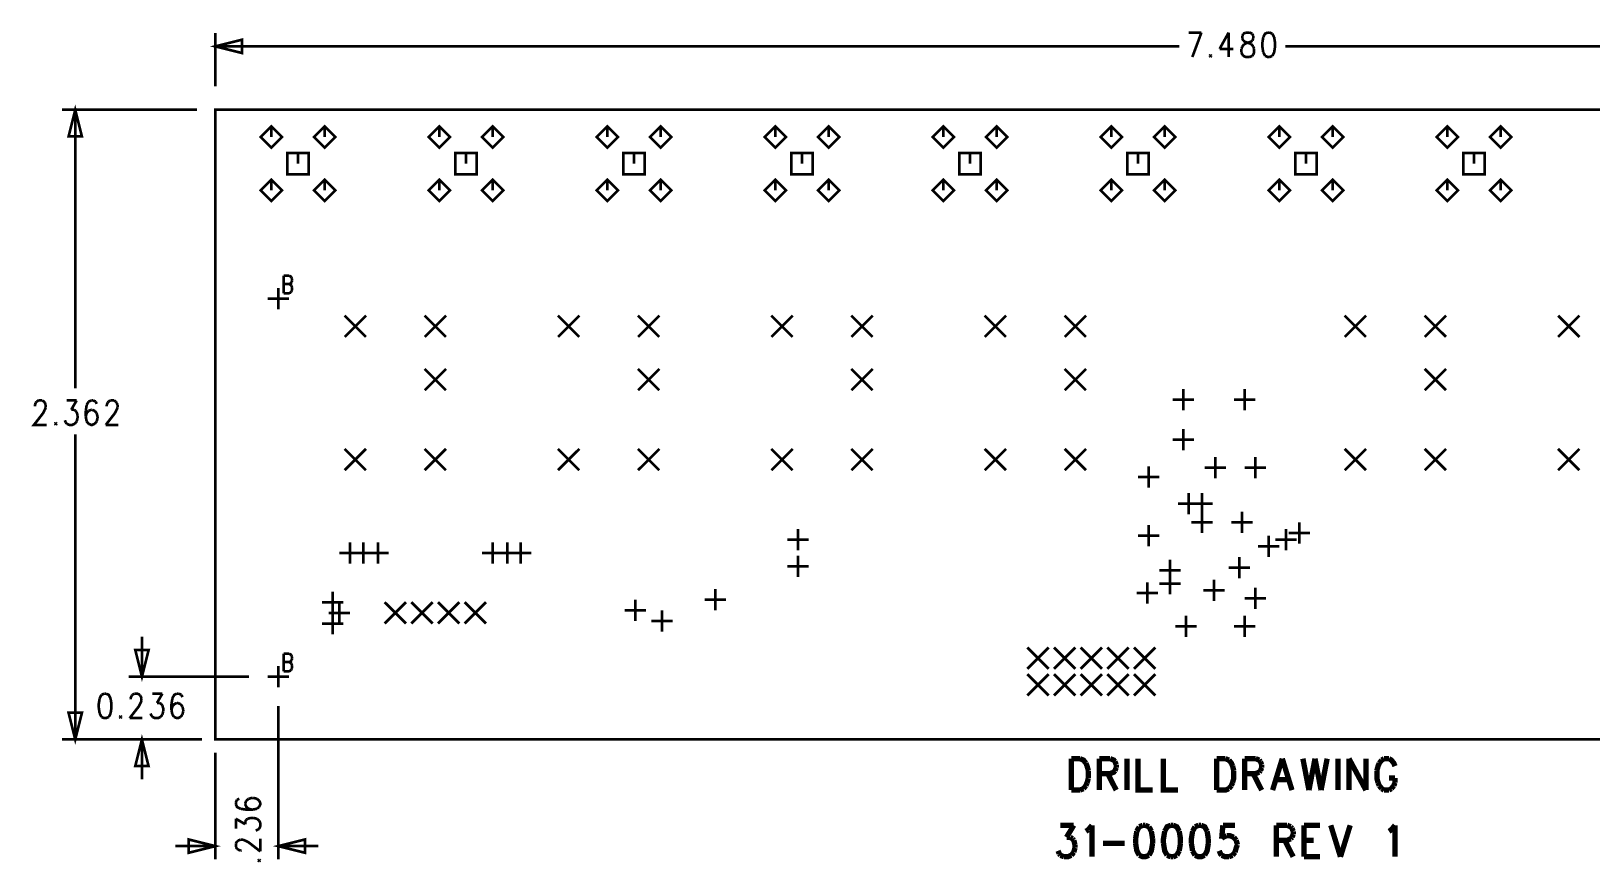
# Model space of a CAD drawing. Extents: x 7.3 to 19, y 4.7 to 10.7.
# Drawn here: x 7.31 to 13.16, y 7.54 to 10.66 of the extents above; entities that cross this region are included whole.
import ezdxf

# ---------------------------------------------------------------- set-up
doc = ezdxf.new("R2010")
doc.units = 0
doc.layers.add('DD_PHO', color=6, linetype='CONTINUOUS')

msp = doc.modelspace()

# ---------------------------------------------------------------- linework, layer by layer
at = {"layer": 'DD_PHO'}
for points, const_width in [([(8, 10.45), (8, 10.65)], 0.01), ([(11.65, 10.65187), (11.69772, 10.65187)], 0.01), ([(11.69772, 10.65187), (11.66363, 10.56)], 0.01), ([(11.8, 10.65187), (11.7659, 10.59062)], 0.01), ([(11.8, 10.65187), (11.8, 10.56)], 0.01), ([(11.85454, 10.6475), (11.85113, 10.63875)], 0.01), ([(11.86477, 10.65187), (11.85454, 10.6475)], 0.01), ([(11.8784, 10.65187), (11.86477, 10.65187)], 0.01), ([(11.88863, 10.6475), (11.8784, 10.65187)], 0.01), ([(11.89204, 10.63875), (11.88863, 10.6475)], 0.01), ([(11.94659, 10.65187), (11.93636, 10.6475), (11.92954, 10.63437)], 0.01), ([(11.9534, 10.65187), (11.94659, 10.65187)], 0.01), ([(11.96363, 10.6475), (11.9534, 10.65187)], 0.01), ([(11.97045, 10.63437), (11.96363, 10.6475)], 0.01), ([(8, 10.6), (8.1, 10.625), (8.1, 10.575), (8, 10.6)], 0.01), ([(8, 10.6), (11.615, 10.6)], 0.01), ([(11.7659, 10.59062), (11.81704, 10.59062)], 0.01), ([(11.84772, 10.59062), (11.85113, 10.59937)], 0.01), ([(11.84772, 10.5775), (11.84772, 10.59062)], 0.01), ([(11.85113, 10.63875), (11.85113, 10.63)], 0.01), ([(11.85113, 10.63), (11.85454, 10.62125)], 0.01), ([(11.85113, 10.59937), (11.85795, 10.60812)], 0.01), ([(11.85454, 10.62125), (11.86136, 10.61687)], 0.01), ([(11.85795, 10.60812), (11.86818, 10.6125), (11.88181, 10.61687)], 0.01), ([(11.86136, 10.61687), (11.875, 10.6125), (11.88522, 10.60812)], 0.01), ([(11.88181, 10.61687), (11.88863, 10.62125)], 0.01), ([(11.88522, 10.60812), (11.89204, 10.59937)], 0.01), ([(11.88863, 10.62125), (11.89204, 10.63)], 0.01), ([(11.89204, 10.63), (11.89204, 10.63875)], 0.01), ([(11.89204, 10.59937), (11.89545, 10.59062)], 0.01), ([(11.89545, 10.59062), (11.89545, 10.5775), (11.89204, 10.56875)], 0.01), ([(11.92954, 10.63437), (11.92613, 10.6125)], 0.01), ([(11.92613, 10.6125), (11.92613, 10.59937)], 0.01), ([(11.92613, 10.59937), (11.92954, 10.5775)], 0.01), ([(11.96363, 10.56437), (11.97045, 10.5775), (11.97386, 10.59937)], 0.01), ([(11.97386, 10.59937), (11.97386, 10.6125), (11.97045, 10.63437)], 0.01), ([(15.48, 10.6), (12.0125, 10.6)], 0.01), ([(11.73181, 10.56875), (11.7284, 10.56437)], 0.01), ([(11.7284, 10.56437), (11.73181, 10.56)], 0.01), ([(11.73522, 10.56437), (11.73181, 10.56875)], 0.01), ([(11.73181, 10.56), (11.73522, 10.56437)], 0.01), ([(11.85113, 10.56875), (11.84772, 10.5775)], 0.01), ([(11.85454, 10.56437), (11.85113, 10.56875)], 0.01), ([(11.8784, 10.56), (11.86477, 10.56), (11.85454, 10.56437)], 0.01), ([(11.88863, 10.56437), (11.8784, 10.56)], 0.01), ([(11.89204, 10.56875), (11.88863, 10.56437)], 0.01), ([(11.92954, 10.5775), (11.93636, 10.56437)], 0.01), ([(11.93636, 10.56437), (11.94659, 10.56), (11.9534, 10.56)], 0.01), ([(11.9534, 10.56), (11.96363, 10.56437)], 0.01), ([(7.932, 10.362), (7.425, 10.362)], 0.01), ([(7.475, 10.362), (7.5, 10.262), (7.45, 10.262), (7.475, 10.362)], 0.01), ([(7.475, 10.362), (7.475, 9.3175)], 0.01), ([(7.982, 10.362), (7.98202, 10.362)], 0.001), ([(8, 8), (15.48, 8), (15.48, 10.362), (8, 10.362), (8, 8)], 0.01), ([(8, 10.4), (8.00002, 10.4)], 0.001), ([(8.21, 10.22), (8.25, 10.26), (8.21, 10.3), (8.17, 10.26), (8.21, 10.22)], 0.01), ([(8.21, 10.26), (8.21, 10.3)], 0.01), ([(8.41, 10.22), (8.45, 10.26), (8.41, 10.3), (8.37, 10.26), (8.41, 10.22)], 0.01), ([(8.41, 10.26), (8.41, 10.3)], 0.01), ([(8.84, 10.22), (8.88, 10.26), (8.84, 10.3), (8.8, 10.26), (8.84, 10.22)], 0.01), ([(8.84, 10.26), (8.84, 10.3)], 0.01), ([(9.04, 10.22), (9.08, 10.26), (9.04, 10.3), (9, 10.26), (9.04, 10.22)], 0.01), ([(9.04, 10.26), (9.04, 10.3)], 0.01), ([(9.47, 10.22), (9.51, 10.26), (9.47, 10.3), (9.43, 10.26), (9.47, 10.22)], 0.01), ([(9.47, 10.26), (9.47, 10.3)], 0.01), ([(9.67, 10.22), (9.71, 10.26), (9.67, 10.3), (9.63, 10.26), (9.67, 10.22)], 0.01), ([(9.67, 10.26), (9.67, 10.3)], 0.01), ([(10.1, 10.22), (10.14, 10.26), (10.1, 10.3), (10.06, 10.26), (10.1, 10.22)], 0.01), ([(10.1, 10.26), (10.1, 10.3)], 0.01), ([(10.3, 10.22), (10.34, 10.26), (10.3, 10.3), (10.26, 10.26), (10.3, 10.22)], 0.01), ([(10.3, 10.26), (10.3, 10.3)], 0.01), ([(10.73, 10.22), (10.77, 10.26), (10.73, 10.3), (10.69, 10.26), (10.73, 10.22)], 0.01), ([(10.73, 10.26), (10.73, 10.3)], 0.01), ([(10.93, 10.22), (10.97, 10.26), (10.93, 10.3), (10.89, 10.26), (10.93, 10.22)], 0.01), ([(10.93, 10.26), (10.93, 10.3)], 0.01), ([(11.36, 10.22), (11.4, 10.26), (11.36, 10.3), (11.32, 10.26), (11.36, 10.22)], 0.01), ([(11.36, 10.26), (11.36, 10.3)], 0.01), ([(11.56, 10.22), (11.6, 10.26), (11.56, 10.3), (11.52, 10.26), (11.56, 10.22)], 0.01), ([(11.56, 10.26), (11.56, 10.3)], 0.01), ([(11.99, 10.22), (12.03, 10.26), (11.99, 10.3), (11.95, 10.26), (11.99, 10.22)], 0.01), ([(11.99, 10.26), (11.99, 10.3)], 0.01), ([(12.19, 10.22), (12.23, 10.26), (12.19, 10.3), (12.15, 10.26), (12.19, 10.22)], 0.01), ([(12.19, 10.26), (12.19, 10.3)], 0.01), ([(12.62, 10.22), (12.66, 10.26), (12.62, 10.3), (12.58, 10.26), (12.62, 10.22)], 0.01), ([(12.62, 10.26), (12.62, 10.3)], 0.01), ([(12.82, 10.22), (12.86, 10.26), (12.82, 10.3), (12.78, 10.26), (12.82, 10.22)], 0.01), ([(12.82, 10.26), (12.82, 10.3)], 0.01), ([(8.27, 10.12), (8.35, 10.12), (8.35, 10.2), (8.27, 10.2), (8.27, 10.12)], 0.01), ([(8.31, 10.16), (8.31, 10.2)], 0.01), ([(8.9, 10.12), (8.98, 10.12), (8.98, 10.2), (8.9, 10.2), (8.9, 10.12)], 0.01), ([(8.94, 10.16), (8.94, 10.2)], 0.01), ([(9.53, 10.12), (9.61, 10.12), (9.61, 10.2), (9.53, 10.2), (9.53, 10.12)], 0.01), ([(9.57, 10.16), (9.57, 10.2)], 0.01), ([(10.16, 10.12), (10.24, 10.12), (10.24, 10.2), (10.16, 10.2), (10.16, 10.12)], 0.01), ([(10.2, 10.16), (10.2, 10.2)], 0.01), ([(10.79, 10.12), (10.87, 10.12), (10.87, 10.2), (10.79, 10.2), (10.79, 10.12)], 0.01), ([(10.83, 10.16), (10.83, 10.2)], 0.01), ([(11.42, 10.12), (11.5, 10.12), (11.5, 10.2), (11.42, 10.2), (11.42, 10.12)], 0.01), ([(11.46, 10.16), (11.46, 10.2)], 0.01), ([(12.05, 10.12), (12.13, 10.12), (12.13, 10.2), (12.05, 10.2), (12.05, 10.12)], 0.01), ([(12.09, 10.16), (12.09, 10.2)], 0.01), ([(12.68, 10.12), (12.76, 10.12), (12.76, 10.2), (12.68, 10.2), (12.68, 10.12)], 0.01), ([(12.72, 10.16), (12.72, 10.2)], 0.01), ([(8.21, 10.02), (8.25, 10.06), (8.21, 10.1), (8.17, 10.06), (8.21, 10.02)], 0.01), ([(8.21, 10.06), (8.21, 10.1)], 0.01), ([(8.41, 10.02), (8.45, 10.06), (8.41, 10.1), (8.37, 10.06), (8.41, 10.02)], 0.01), ([(8.41, 10.06), (8.41, 10.1)], 0.01), ([(8.84, 10.02), (8.88, 10.06), (8.84, 10.1), (8.8, 10.06), (8.84, 10.02)], 0.01), ([(8.84, 10.06), (8.84, 10.1)], 0.01), ([(9.04, 10.02), (9.08, 10.06), (9.04, 10.1), (9, 10.06), (9.04, 10.02)], 0.01), ([(9.04, 10.06), (9.04, 10.1)], 0.01), ([(9.47, 10.02), (9.51, 10.06), (9.47, 10.1), (9.43, 10.06), (9.47, 10.02)], 0.01), ([(9.47, 10.06), (9.47, 10.1)], 0.01), ([(9.67, 10.02), (9.71, 10.06), (9.67, 10.1), (9.63, 10.06), (9.67, 10.02)], 0.01), ([(9.67, 10.06), (9.67, 10.1)], 0.01), ([(10.1, 10.02), (10.14, 10.06), (10.1, 10.1), (10.06, 10.06), (10.1, 10.02)], 0.01), ([(10.1, 10.06), (10.1, 10.1)], 0.01), ([(10.3, 10.02), (10.34, 10.06), (10.3, 10.1), (10.26, 10.06), (10.3, 10.02)], 0.01), ([(10.3, 10.06), (10.3, 10.1)], 0.01), ([(10.73, 10.02), (10.77, 10.06), (10.73, 10.1), (10.69, 10.06), (10.73, 10.02)], 0.01), ([(10.73, 10.06), (10.73, 10.1)], 0.01), ([(10.93, 10.02), (10.97, 10.06), (10.93, 10.1), (10.89, 10.06), (10.93, 10.02)], 0.01), ([(10.93, 10.06), (10.93, 10.1)], 0.01), ([(11.36, 10.02), (11.4, 10.06), (11.36, 10.1), (11.32, 10.06), (11.36, 10.02)], 0.01), ([(11.36, 10.06), (11.36, 10.1)], 0.01), ([(11.56, 10.02), (11.6, 10.06), (11.56, 10.1), (11.52, 10.06), (11.56, 10.02)], 0.01), ([(11.56, 10.06), (11.56, 10.1)], 0.01), ([(11.99, 10.02), (12.03, 10.06), (11.99, 10.1), (11.95, 10.06), (11.99, 10.02)], 0.01), ([(11.99, 10.06), (11.99, 10.1)], 0.01), ([(12.19, 10.02), (12.23, 10.06), (12.19, 10.1), (12.15, 10.06), (12.19, 10.02)], 0.01), ([(12.19, 10.06), (12.19, 10.1)], 0.01), ([(12.62, 10.02), (12.66, 10.06), (12.62, 10.1), (12.58, 10.06), (12.62, 10.02)], 0.01), ([(12.62, 10.06), (12.62, 10.1)], 0.01), ([(12.82, 10.02), (12.86, 10.06), (12.82, 10.1), (12.78, 10.06), (12.82, 10.02)], 0.01), ([(12.82, 10.06), (12.82, 10.1)], 0.01), ([(8.256, 9.73962), (8.256, 9.674)], 0.01), ([(8.256, 9.73962), (8.27645, 9.73962)], 0.01), ([(8.27645, 9.73962), (8.28327, 9.7365), (8.28554, 9.73337)], 0.01), ([(8.28554, 9.71462), (8.28327, 9.7115), (8.27645, 9.70837)], 0.01), ([(8.28554, 9.73337), (8.28781, 9.72712)], 0.01), ([(8.28781, 9.72087), (8.28554, 9.71462)], 0.01), ([(8.28781, 9.72712), (8.28781, 9.72087)], 0.01), ([(8.196, 9.654), (8.276, 9.654)], 0.01), ([(8.236, 9.614), (8.236, 9.694)], 0.01), ([(8.256, 9.70837), (8.27645, 9.70837)], 0.01), ([(8.28327, 9.67712), (8.27645, 9.674), (8.256, 9.674)], 0.01), ([(8.27645, 9.70837), (8.28327, 9.70525), (8.28554, 9.70212)], 0.01), ([(8.28554, 9.68025), (8.28327, 9.67712)], 0.01), ([(8.28554, 9.70212), (8.28781, 9.69587)], 0.01), ([(8.28781, 9.6865), (8.28554, 9.68025)], 0.01), ([(8.28781, 9.69587), (8.28781, 9.6865)], 0.01), ([(8.485, 9.51), (8.565, 9.59)], 0.01), ([(8.485, 9.59), (8.565, 9.51)], 0.01), ([(8.785, 9.51), (8.865, 9.59)], 0.01), ([(8.785, 9.59), (8.865, 9.51)], 0.01), ([(9.285, 9.51), (9.365, 9.59)], 0.01), ([(9.285, 9.59), (9.365, 9.51)], 0.01), ([(9.585, 9.51), (9.665, 9.59)], 0.01), ([(9.585, 9.59), (9.665, 9.51)], 0.01), ([(10.085, 9.51), (10.165, 9.59)], 0.01), ([(10.085, 9.59), (10.165, 9.51)], 0.01), ([(10.385, 9.51), (10.465, 9.59)], 0.01), ([(10.385, 9.59), (10.465, 9.51)], 0.01), ([(10.885, 9.51), (10.965, 9.59)], 0.01), ([(10.885, 9.59), (10.965, 9.51)], 0.01), ([(11.185, 9.51), (11.265, 9.59)], 0.01), ([(11.185, 9.59), (11.265, 9.51)], 0.01), ([(12.235, 9.51), (12.315, 9.59)], 0.01), ([(12.235, 9.59), (12.315, 9.51)], 0.01), ([(12.535, 9.51), (12.615, 9.59)], 0.01), ([(12.535, 9.59), (12.615, 9.51)], 0.01), ([(13.035, 9.51), (13.115, 9.59)], 0.01), ([(13.035, 9.59), (13.115, 9.51)], 0.01), ([(8.785, 9.31), (8.865, 9.39)], 0.01), ([(8.785, 9.39), (8.865, 9.31)], 0.01), ([(9.585, 9.31), (9.665, 9.39)], 0.01), ([(9.585, 9.39), (9.665, 9.31)], 0.01), ([(10.385, 9.31), (10.465, 9.39)], 0.01), ([(10.385, 9.39), (10.465, 9.31)], 0.01), ([(11.185, 9.31), (11.265, 9.39)], 0.01), ([(11.185, 9.39), (11.265, 9.31)], 0.01), ([(12.535, 9.31), (12.615, 9.39)], 0.01), ([(12.535, 9.39), (12.615, 9.31)], 0.01), ([(11.63, 9.235), (11.63, 9.315)], 0.01), ([(11.86, 9.235), (11.86, 9.315)], 0.01), ([(7.3234, 9.25437), (7.32681, 9.26312)], 0.01), ([(7.3234, 9.25), (7.3234, 9.25437)], 0.01), ([(7.32681, 9.26312), (7.33022, 9.2675)], 0.01), ([(7.33022, 9.2675), (7.33704, 9.27187)], 0.01), ([(7.33704, 9.27187), (7.35068, 9.27187)], 0.01), ([(7.35068, 9.27187), (7.3575, 9.2675), (7.3609, 9.26312)], 0.01), ([(7.3609, 9.26312), (7.36431, 9.25437)], 0.01), ([(7.36431, 9.24562), (7.3609, 9.23687)], 0.01), ([(7.36431, 9.25437), (7.36431, 9.24562)], 0.01), ([(7.44272, 9.27187), (7.48022, 9.27187)], 0.01), ([(7.48022, 9.27187), (7.45977, 9.23687)], 0.01), ([(7.51772, 9.25437), (7.51431, 9.2325)], 0.01), ([(7.52454, 9.2675), (7.51772, 9.25437)], 0.01), ([(7.53477, 9.27187), (7.52454, 9.2675)], 0.01), ([(7.54159, 9.27187), (7.53477, 9.27187)], 0.01), ([(7.55181, 9.2675), (7.54159, 9.27187)], 0.01), ([(7.55522, 9.25875), (7.55181, 9.2675)], 0.01), ([(7.59272, 9.25437), (7.59613, 9.26312)], 0.01), ([(7.59272, 9.25), (7.59272, 9.25437)], 0.01), ([(7.59613, 9.26312), (7.59954, 9.2675)], 0.01), ([(7.59954, 9.2675), (7.60636, 9.27187)], 0.01), ([(7.60636, 9.27187), (7.62, 9.27187)], 0.01), ([(7.62, 9.27187), (7.62681, 9.2675)], 0.01), ([(7.62681, 9.2675), (7.63022, 9.26312)], 0.01), ([(7.63022, 9.26312), (7.63363, 9.25437)], 0.01), ([(7.63363, 9.24562), (7.63022, 9.23687)], 0.01), ([(7.63363, 9.25437), (7.63363, 9.24562)], 0.01), ([(11.59, 9.275), (11.67, 9.275)], 0.01), ([(11.82, 9.275), (11.9, 9.275)], 0.01), ([(7.3609, 9.23687), (7.35409, 9.22375), (7.32, 9.18), (7.36772, 9.18)], 0.01), ([(7.40181, 9.18875), (7.3984, 9.18437)], 0.01), ([(7.3984, 9.18437), (7.40181, 9.18)], 0.01), ([(7.40522, 9.18437), (7.40181, 9.18875)], 0.01), ([(7.40181, 9.18), (7.40522, 9.18437)], 0.01), ([(7.43931, 9.18875), (7.4359, 9.1975)], 0.01), ([(7.44272, 9.18437), (7.43931, 9.18875)], 0.01), ([(7.4734, 9.18437), (7.46318, 9.18), (7.45295, 9.18), (7.44272, 9.18437)], 0.01), ([(7.45977, 9.23687), (7.47, 9.23687)], 0.01), ([(7.47, 9.23687), (7.47681, 9.2325)], 0.01), ([(7.48022, 9.19312), (7.4734, 9.18437)], 0.01), ([(7.47681, 9.2325), (7.48022, 9.22812)], 0.01), ([(7.48022, 9.22812), (7.48363, 9.215)], 0.01), ([(7.48363, 9.20625), (7.48022, 9.19312)], 0.01), ([(7.48363, 9.215), (7.48363, 9.20625)], 0.01), ([(7.51431, 9.2325), (7.51431, 9.21062)], 0.01), ([(7.51772, 9.22375), (7.51431, 9.21062)], 0.01), ([(7.51431, 9.21062), (7.51772, 9.19312)], 0.01), ([(7.52454, 9.2325), (7.51772, 9.22375)], 0.01), ([(7.51772, 9.19312), (7.52454, 9.18437)], 0.01), ([(7.53477, 9.23687), (7.52454, 9.2325)], 0.01), ([(7.52454, 9.18437), (7.53477, 9.18), (7.53818, 9.18), (7.5484, 9.18437)], 0.01), ([(7.53818, 9.23687), (7.53477, 9.23687)], 0.01), ([(7.5484, 9.2325), (7.53818, 9.23687)], 0.01), ([(7.55522, 9.22375), (7.5484, 9.2325)], 0.01), ([(7.5484, 9.18437), (7.55522, 9.19312)], 0.01), ([(7.55863, 9.21062), (7.55522, 9.22375)], 0.01), ([(7.55522, 9.19312), (7.55863, 9.20625)], 0.01), ([(7.55863, 9.20625), (7.55863, 9.21062)], 0.01), ([(7.6234, 9.22375), (7.58931, 9.18)], 0.01), ([(7.63022, 9.23687), (7.6234, 9.22375)], 0.01), ([(7.475, 8), (7.475, 9.145)], 0.01), ([(7.58931, 9.18), (7.63704, 9.18)], 0.01), ([(11.59, 9.125), (11.67, 9.125)], 0.01), ([(11.63, 9.085), (11.63, 9.165)], 0.01), ([(8.485, 9.01), (8.565, 9.09)], 0.01), ([(8.485, 9.09), (8.565, 9.01)], 0.01), ([(8.785, 9.01), (8.865, 9.09)], 0.01), ([(8.785, 9.09), (8.865, 9.01)], 0.01), ([(9.285, 9.01), (9.365, 9.09)], 0.01), ([(9.285, 9.09), (9.365, 9.01)], 0.01), ([(9.585, 9.01), (9.665, 9.09)], 0.01), ([(9.585, 9.09), (9.665, 9.01)], 0.01), ([(10.085, 9.01), (10.165, 9.09)], 0.01), ([(10.085, 9.09), (10.165, 9.01)], 0.01), ([(10.385, 9.01), (10.465, 9.09)], 0.01), ([(10.385, 9.09), (10.465, 9.01)], 0.01), ([(10.885, 9.01), (10.965, 9.09)], 0.01), ([(10.885, 9.09), (10.965, 9.01)], 0.01), ([(11.185, 9.01), (11.265, 9.09)], 0.01), ([(11.185, 9.09), (11.265, 9.01)], 0.01), ([(12.235, 9.01), (12.315, 9.09)], 0.01), ([(12.235, 9.09), (12.315, 9.01)], 0.01), ([(12.535, 9.01), (12.615, 9.09)], 0.01), ([(12.535, 9.09), (12.615, 9.01)], 0.01), ([(13.035, 9.01), (13.115, 9.09)], 0.01), ([(13.035, 9.09), (13.115, 9.01)], 0.01), ([(11.5, 8.945), (11.5, 9.025)], 0.01), ([(11.71, 9.02), (11.79, 9.02)], 0.01), ([(11.75, 8.98), (11.75, 9.06)], 0.01), ([(11.86, 9.02), (11.94, 9.02)], 0.01), ([(11.9, 8.98), (11.9, 9.06)], 0.01), ([(11.46, 8.985), (11.54, 8.985)], 0.01), ([(11.65, 8.845), (11.65, 8.925)], 0.01), ([(11.7, 8.845), (11.7, 8.925)], 0.01), ([(11.61, 8.885), (11.69, 8.885)], 0.01), ([(11.66, 8.885), (11.74, 8.885)], 0.01), ([(11.7, 8.775), (11.7, 8.855)], 0.01), ([(11.85, 8.775), (11.85, 8.855)], 0.01), ([(10.185, 8.71), (10.185, 8.79)], 0.01), ([(11.5, 8.725), (11.5, 8.805)], 0.01), ([(11.66, 8.815), (11.74, 8.815)], 0.01), ([(11.81, 8.815), (11.89, 8.815)], 0.01), ([(12.015, 8.71), (12.015, 8.79)], 0.01), ([(12.025, 8.775), (12.105, 8.775)], 0.01), ([(12.065, 8.735), (12.065, 8.815)], 0.01), ([(8.505, 8.66), (8.505, 8.74)], 0.01), ([(8.555, 8.66), (8.555, 8.74)], 0.01), ([(8.61, 8.66), (8.61, 8.74)], 0.01), ([(9.04, 8.66), (9.04, 8.74)], 0.01), ([(9.095, 8.66), (9.095, 8.74)], 0.01), ([(9.145, 8.66), (9.145, 8.74)], 0.01), ([(10.145, 8.75), (10.225, 8.75)], 0.01), ([(11.46, 8.765), (11.54, 8.765)], 0.01), ([(11.91, 8.725), (11.99, 8.725)], 0.01), ([(11.95, 8.685), (11.95, 8.765)], 0.01), ([(11.975, 8.75), (12.055, 8.75)], 0.01), ([(8.465, 8.7), (8.545, 8.7)], 0.01), ([(8.515, 8.7), (8.595, 8.7)], 0.01), ([(8.57, 8.7), (8.65, 8.7)], 0.01), ([(9, 8.7), (9.08, 8.7)], 0.01), ([(9.055, 8.7), (9.135, 8.7)], 0.01), ([(9.105, 8.7), (9.185, 8.7)], 0.01), ([(10.185, 8.61), (10.185, 8.69)], 0.01), ([(11.58, 8.595), (11.58, 8.675)], 0.01), ([(11.84, 8.605), (11.84, 8.685)], 0.01), ([(10.145, 8.65), (10.225, 8.65)], 0.01), ([(11.54, 8.635), (11.62, 8.635)], 0.01), ([(11.58, 8.545), (11.58, 8.625)], 0.01), ([(11.745, 8.52), (11.745, 8.6)], 0.01), ([(11.8, 8.645), (11.88, 8.645)], 0.01), ([(8.44, 8.475), (8.44, 8.555)], 0.01), ([(9.875, 8.485), (9.875, 8.565)], 0.01), ([(11.455, 8.55), (11.535, 8.55)], 0.01), ([(11.495, 8.51), (11.495, 8.59)], 0.01), ([(11.54, 8.585), (11.62, 8.585)], 0.01), ([(11.705, 8.56), (11.785, 8.56)], 0.01), ([(11.9, 8.49), (11.9, 8.57)], 0.01), ([(8.4, 8.515), (8.48, 8.515)], 0.01), ([(8.465, 8.435), (8.465, 8.515)], 0.01), ([(8.635, 8.435), (8.715, 8.515)], 0.01), ([(8.635, 8.515), (8.715, 8.435)], 0.01), ([(8.735, 8.435), (8.815, 8.515)], 0.01), ([(8.735, 8.515), (8.815, 8.435)], 0.01), ([(8.835, 8.435), (8.915, 8.515)], 0.01), ([(8.835, 8.515), (8.915, 8.435)], 0.01), ([(8.935, 8.435), (9.015, 8.515)], 0.01), ([(8.935, 8.515), (9.015, 8.435)], 0.01), ([(9.535, 8.485), (9.615, 8.485)], 0.01), ([(9.575, 8.445), (9.575, 8.525)], 0.01), ([(9.675, 8.405), (9.675, 8.485)], 0.01), ([(9.835, 8.525), (9.915, 8.525)], 0.01), ([(11.86, 8.53), (11.94, 8.53)], 0.01), ([(8.4, 8.435), (8.48, 8.435)], 0.01), ([(8.425, 8.475), (8.505, 8.475)], 0.01), ([(8.44, 8.395), (8.44, 8.475)], 0.01), ([(9.635, 8.445), (9.715, 8.445)], 0.01), ([(11.6, 8.425), (11.68, 8.425)], 0.01), ([(11.64, 8.385), (11.64, 8.465)], 0.01), ([(11.82, 8.425), (11.9, 8.425)], 0.01), ([(11.86, 8.385), (11.86, 8.465)], 0.01), ([(7.725, 8.236), (7.725, 8.386)], 0.01), ([(7.725, 8.236), (7.7, 8.336), (7.75, 8.336), (7.725, 8.236)], 0.01), ([(8.256, 8.32162), (8.256, 8.256)], 0.01), ([(8.256, 8.32162), (8.27645, 8.32162)], 0.01), ([(8.27645, 8.32162), (8.28327, 8.3185), (8.28554, 8.31537)], 0.01), ([(8.28554, 8.31537), (8.28781, 8.30912)], 0.01), ([(8.28781, 8.30912), (8.28781, 8.30287)], 0.01), ([(11.045, 8.265), (11.125, 8.345)], 0.01), ([(11.045, 8.345), (11.125, 8.265)], 0.01), ([(11.145, 8.265), (11.225, 8.345)], 0.01), ([(11.145, 8.345), (11.225, 8.265)], 0.01), ([(11.245, 8.265), (11.325, 8.345)], 0.01), ([(11.245, 8.345), (11.325, 8.265)], 0.01), ([(11.345, 8.265), (11.425, 8.345)], 0.01), ([(11.345, 8.345), (11.425, 8.265)], 0.01), ([(11.445, 8.265), (11.525, 8.345)], 0.01), ([(11.445, 8.345), (11.525, 8.265)], 0.01), ([(8.236, 8.196), (8.236, 8.276)], 0.01), ([(8.256, 8.29037), (8.27645, 8.29037)], 0.01), ([(8.28327, 8.25912), (8.27645, 8.256), (8.256, 8.256)], 0.01), ([(8.28554, 8.29662), (8.28327, 8.2935), (8.27645, 8.29037)], 0.01), ([(8.27645, 8.29037), (8.28327, 8.28725), (8.28554, 8.28412)], 0.01), ([(8.28554, 8.26225), (8.28327, 8.25912)], 0.01), ([(8.28781, 8.30287), (8.28554, 8.29662)], 0.01), ([(8.28554, 8.28412), (8.28781, 8.27787)], 0.01), ([(8.28781, 8.2685), (8.28554, 8.26225)], 0.01), ([(8.28781, 8.27787), (8.28781, 8.2685)], 0.01), ([(8.126, 8.236), (7.675, 8.236)], 0.01), ([(8.176, 8.236), (8.17602, 8.236)], 0.001), ([(8.196, 8.236), (8.276, 8.236)], 0.01), ([(11.045, 8.165), (11.125, 8.245)], 0.01), ([(11.045, 8.245), (11.125, 8.165)], 0.01), ([(11.145, 8.165), (11.225, 8.245)], 0.01), ([(11.145, 8.245), (11.225, 8.165)], 0.01), ([(11.245, 8.165), (11.325, 8.245)], 0.01), ([(11.245, 8.245), (11.325, 8.165)], 0.01), ([(11.345, 8.165), (11.425, 8.245)], 0.01), ([(11.345, 8.245), (11.425, 8.165)], 0.01), ([(11.445, 8.165), (11.525, 8.245)], 0.01), ([(11.445, 8.245), (11.525, 8.165)], 0.01), ([(7.5664, 8.15437), (7.563, 8.1325), (7.563, 8.11937)], 0.01), ([(7.57322, 8.1675), (7.5664, 8.15437)], 0.01), ([(7.58345, 8.17187), (7.57322, 8.1675)], 0.01), ([(7.59027, 8.17187), (7.58345, 8.17187)], 0.01), ([(7.60731, 8.15437), (7.6005, 8.1675), (7.59027, 8.17187)], 0.01), ([(7.61072, 8.1325), (7.60731, 8.15437)], 0.01), ([(7.61072, 8.11937), (7.61072, 8.1325)], 0.01), ([(7.71981, 8.13687), (7.713, 8.12375), (7.6789, 8.08)], 0.01), ([(7.68231, 8.15437), (7.68572, 8.16312)], 0.01), ([(7.68231, 8.15), (7.68231, 8.15437)], 0.01), ([(7.68572, 8.16312), (7.68913, 8.1675)], 0.01), ([(7.68913, 8.1675), (7.69595, 8.17187)], 0.01), ([(7.69595, 8.17187), (7.70959, 8.17187)], 0.01), ([(7.70959, 8.17187), (7.7164, 8.1675)], 0.01), ([(7.7164, 8.1675), (7.71981, 8.16312)], 0.01), ([(7.71981, 8.16312), (7.72322, 8.15437)], 0.01), ([(7.72322, 8.14562), (7.71981, 8.13687)], 0.01), ([(7.72322, 8.15437), (7.72322, 8.14562)], 0.01), ([(7.76413, 8.17187), (7.80163, 8.17187)], 0.01), ([(7.80163, 8.17187), (7.78118, 8.13687)], 0.01), ([(7.78118, 8.13687), (7.7914, 8.13687)], 0.01), ([(7.7914, 8.13687), (7.79822, 8.1325)], 0.01), ([(7.79822, 8.1325), (7.80163, 8.12812)], 0.01), ([(7.83913, 8.15437), (7.83572, 8.1325)], 0.01), ([(7.83572, 8.1325), (7.83572, 8.11062)], 0.01), ([(7.85618, 8.17187), (7.84595, 8.1675), (7.83913, 8.15437)], 0.01), ([(7.85618, 8.13687), (7.84595, 8.1325), (7.83913, 8.12375)], 0.01), ([(7.863, 8.17187), (7.85618, 8.17187)], 0.01), ([(7.85959, 8.13687), (7.85618, 8.13687)], 0.01), ([(7.86981, 8.1325), (7.85959, 8.13687)], 0.01), ([(7.87322, 8.1675), (7.863, 8.17187)], 0.01), ([(7.87663, 8.12375), (7.86981, 8.1325)], 0.01), ([(7.87663, 8.15875), (7.87322, 8.1675)], 0.01), ([(8.236, 8.175), (8.23602, 8.175)], 0.001), ([(7.475, 8), (7.45, 8.1), (7.5, 8.1), (7.475, 8)], 0.01), ([(7.563, 8.11937), (7.5664, 8.0975)], 0.01), ([(7.5664, 8.0975), (7.57322, 8.08437)], 0.01), ([(7.57322, 8.08437), (7.58345, 8.08), (7.59027, 8.08), (7.6005, 8.08437)], 0.01), ([(7.6005, 8.08437), (7.60731, 8.0975)], 0.01), ([(7.60731, 8.0975), (7.61072, 8.11937)], 0.01), ([(7.64481, 8.08875), (7.6414, 8.08437)], 0.01), ([(7.6414, 8.08437), (7.64481, 8.08)], 0.01), ([(7.64822, 8.08437), (7.64481, 8.08875)], 0.01), ([(7.64481, 8.08), (7.64822, 8.08437)], 0.01), ([(7.6789, 8.08), (7.72663, 8.08)], 0.01), ([(7.76072, 8.08875), (7.75731, 8.0975)], 0.01), ([(7.76413, 8.08437), (7.76072, 8.08875)], 0.01), ([(7.79481, 8.08437), (7.78459, 8.08), (7.77436, 8.08), (7.76413, 8.08437)], 0.01), ([(7.80163, 8.09312), (7.79481, 8.08437)], 0.01), ([(7.80163, 8.12812), (7.80504, 8.115)], 0.01), ([(7.80504, 8.10625), (7.80163, 8.09312)], 0.01), ([(7.80504, 8.115), (7.80504, 8.10625)], 0.01), ([(7.83913, 8.12375), (7.83572, 8.11062)], 0.01), ([(7.83572, 8.11062), (7.83913, 8.09312)], 0.01), ([(7.83913, 8.09312), (7.84595, 8.08437)], 0.01), ([(7.84595, 8.08437), (7.85618, 8.08), (7.85959, 8.08), (7.86981, 8.08437)], 0.01), ([(7.86981, 8.08437), (7.87663, 8.09312)], 0.01), ([(7.88004, 8.11062), (7.87663, 8.12375)], 0.01), ([(7.87663, 8.09312), (7.88004, 8.10625)], 0.01), ([(7.88004, 8.10625), (7.88004, 8.11062)], 0.01), ([(8.236, 8.125), (8.236, 7.55)], 0.01), ([(7.95, 8), (7.425, 8)], 0.01), ([(7.725, 8), (7.75, 7.9), (7.7, 7.9), (7.725, 8)], 0.01), ([(7.725, 8), (7.725, 7.85)], 0.01), ([(8, 8), (8.00002, 8)], 0.001), ([(8, 8), (8.00002, 8)], 0.001), ([(8, 8), (8.00002, 8)], 0.001), ([(8, 7.95), (8, 7.55)], 0.01), ([(11.21, 7.92812), (11.21, 7.81)], 0.02), ([(11.21, 7.92812), (11.24181, 7.92812)], 0.02), ([(11.24181, 7.92812), (11.25545, 7.9225), (11.26454, 7.91125)], 0.02), ([(11.26454, 7.91125), (11.26909, 7.9), (11.27363, 7.88312)], 0.02), ([(11.31454, 7.92812), (11.31454, 7.81)], 0.02), ([(11.31454, 7.92812), (11.35545, 7.92812)], 0.02), ([(11.35545, 7.92812), (11.36909, 7.9225), (11.37363, 7.91687)], 0.02), ([(11.37363, 7.91687), (11.37818, 7.90562)], 0.02), ([(11.37818, 7.89437), (11.37363, 7.88312)], 0.02), ([(11.37818, 7.90562), (11.37818, 7.89437)], 0.02), ([(11.41909, 7.92812), (11.41909, 7.81)], 0.02), ([(11.46, 7.92812), (11.46, 7.81), (11.51454, 7.81)], 0.02), ([(11.55545, 7.92812), (11.55545, 7.81), (11.61, 7.81)], 0.02), ([(11.75545, 7.92812), (11.75545, 7.81)], 0.02), ([(11.75545, 7.92812), (11.78727, 7.92812)], 0.02), ([(11.78727, 7.92812), (11.8009, 7.9225)], 0.02), ([(11.8009, 7.9225), (11.81, 7.91125), (11.81454, 7.9)], 0.02), ([(11.81454, 7.9), (11.81909, 7.88312)], 0.02), ([(11.86, 7.92812), (11.86, 7.81)], 0.02), ([(11.86, 7.92812), (11.9009, 7.92812)], 0.02), ([(11.9009, 7.92812), (11.91454, 7.9225)], 0.02), ([(11.91454, 7.9225), (11.91909, 7.91687)], 0.02), ([(11.91909, 7.91687), (11.92363, 7.90562)], 0.02), ([(11.92363, 7.89437), (11.91909, 7.88312)], 0.02), ([(11.92363, 7.90562), (11.92363, 7.89437)], 0.02), ([(12.0009, 7.92812), (11.96454, 7.81)], 0.02), ([(12.0009, 7.92812), (12.03727, 7.81)], 0.02), ([(12.07818, 7.92812), (12.1009, 7.81)], 0.02), ([(12.12363, 7.92812), (12.1009, 7.81)], 0.02), ([(12.12363, 7.92812), (12.14636, 7.81)], 0.02), ([(12.16909, 7.92812), (12.14636, 7.81)], 0.02), ([(12.21, 7.92812), (12.21, 7.81)], 0.02), ([(12.2509, 7.92812), (12.2509, 7.81)], 0.02), ([(12.2509, 7.92812), (12.31454, 7.81)], 0.02), ([(12.31454, 7.92812), (12.31454, 7.81)], 0.02), ([(12.36454, 7.91125), (12.36, 7.9), (12.35545, 7.88312)], 0.02), ([(12.37363, 7.9225), (12.36454, 7.91125)], 0.02), ([(12.38272, 7.92812), (12.37363, 7.9225)], 0.02), ([(12.4009, 7.92812), (12.38272, 7.92812)], 0.02), ([(12.42363, 7.9), (12.41909, 7.91125), (12.41, 7.9225), (12.4009, 7.92812)], 0.02), ([(11.26909, 7.83812), (11.26454, 7.82687)], 0.02), ([(11.27363, 7.855), (11.26909, 7.83812)], 0.02), ([(11.27363, 7.88312), (11.27363, 7.855)], 0.02), ([(11.35545, 7.87187), (11.31454, 7.87187)], 0.02), ([(11.34636, 7.87187), (11.37818, 7.81)], 0.02), ([(11.37363, 7.88312), (11.36909, 7.8775), (11.35545, 7.87187)], 0.02), ([(11.81454, 7.83812), (11.81, 7.82687)], 0.02), ([(11.81909, 7.88312), (11.81909, 7.855), (11.81454, 7.83812)], 0.02), ([(11.9009, 7.87187), (11.86, 7.87187)], 0.02), ([(11.89181, 7.87187), (11.92363, 7.81)], 0.02), ([(11.91454, 7.8775), (11.9009, 7.87187)], 0.02), ([(11.91909, 7.88312), (11.91454, 7.8775)], 0.02), ([(11.97818, 7.84937), (12.02363, 7.84937)], 0.02), ([(12.35545, 7.88312), (12.35545, 7.855), (12.36, 7.83812)], 0.02), ([(12.36, 7.83812), (12.36454, 7.82687)], 0.02), ([(12.4009, 7.855), (12.42363, 7.855)], 0.02), ([(12.41909, 7.82687), (12.42363, 7.83812)], 0.02), ([(12.42363, 7.83812), (12.42363, 7.855)], 0.02), ([(8.13837, 7.78104), (8.12525, 7.77763)], 0.01), ([(8.14275, 7.78104), (8.13837, 7.78104)], 0.01), ([(8.15587, 7.77763), (8.14275, 7.78104)], 0.01), ([(11.24181, 7.81), (11.21, 7.81)], 0.02), ([(11.25545, 7.81562), (11.24181, 7.81)], 0.02), ([(11.26454, 7.82687), (11.25545, 7.81562)], 0.02), ([(11.8009, 7.81562), (11.78727, 7.81), (11.75545, 7.81)], 0.02), ([(11.81, 7.82687), (11.8009, 7.81562)], 0.02), ([(12.36454, 7.82687), (12.37363, 7.81562)], 0.02), ([(12.37363, 7.81562), (12.38272, 7.81)], 0.02), ([(12.38272, 7.81), (12.4009, 7.81)], 0.02), ([(12.4009, 7.81), (12.41, 7.81562)], 0.02), ([(12.41, 7.81562), (12.41909, 7.82687)], 0.02), ([(8.0815, 7.77422), (8.07712, 7.764)], 0.01), ([(8.07712, 7.764), (8.07712, 7.75718)], 0.01), ([(8.07712, 7.75718), (8.0815, 7.74695), (8.09462, 7.74013)], 0.01), ([(8.09025, 7.77763), (8.0815, 7.77422)], 0.01), ([(8.09462, 7.74013), (8.1165, 7.73672)], 0.01), ([(8.1165, 7.77081), (8.11212, 7.76059)], 0.01), ([(8.11212, 7.76059), (8.11212, 7.75718)], 0.01), ([(8.11212, 7.75718), (8.1165, 7.74695), (8.12525, 7.74013)], 0.01), ([(8.12525, 7.77763), (8.1165, 7.77081)], 0.01), ([(8.1165, 7.73672), (8.13837, 7.73672)], 0.01), ([(8.12525, 7.74013), (8.13837, 7.73672)], 0.01), ([(8.13837, 7.73672), (8.15587, 7.74013)], 0.01), ([(8.16462, 7.77081), (8.15587, 7.77763)], 0.01), ([(8.15587, 7.74013), (8.16462, 7.74695)], 0.01), ([(8.16462, 7.74695), (8.169, 7.75718), (8.169, 7.76059), (8.16462, 7.77081)], 0.01), ([(8.07712, 7.66513), (8.07712, 7.70263)], 0.01), ([(8.07712, 7.70263), (8.11212, 7.68218)], 0.01), ([(8.11212, 7.6924), (8.1165, 7.69922)], 0.01), ([(8.11212, 7.68218), (8.11212, 7.6924)], 0.01), ([(8.1165, 7.69922), (8.12087, 7.70263)], 0.01), ([(8.12087, 7.70263), (8.134, 7.70604)], 0.01), ([(8.134, 7.70604), (8.14275, 7.70604)], 0.01), ([(8.14275, 7.70604), (8.15587, 7.70263)], 0.01), ([(8.16025, 7.66172), (8.1515, 7.65831)], 0.01), ([(8.15587, 7.70263), (8.16462, 7.69581)], 0.01), ([(8.16462, 7.66513), (8.16025, 7.66172)], 0.01), ([(8.16462, 7.69581), (8.169, 7.68559), (8.169, 7.67536), (8.16462, 7.66513)], 0.01), ([(11.16909, 7.67812), (11.21909, 7.67812)], 0.02), ([(11.21909, 7.67812), (11.19181, 7.63312)], 0.02), ([(11.26454, 7.65562), (11.27363, 7.66125)], 0.02), ([(11.27363, 7.66125), (11.28727, 7.67812)], 0.02), ([(11.28727, 7.67812), (11.28727, 7.56)], 0.02), ([(11.46454, 7.6725), (11.45545, 7.65562)], 0.02), ([(11.47818, 7.67812), (11.46454, 7.6725)], 0.02), ([(11.48727, 7.67812), (11.47818, 7.67812)], 0.02), ([(11.5009, 7.6725), (11.48727, 7.67812)], 0.02), ([(11.51, 7.65562), (11.5009, 7.6725)], 0.02), ([(11.58272, 7.67812), (11.56909, 7.6725), (11.56, 7.65562)], 0.02), ([(11.59181, 7.67812), (11.58272, 7.67812)], 0.02), ([(11.61454, 7.65562), (11.60545, 7.6725), (11.59181, 7.67812)], 0.02), ([(11.67363, 7.6725), (11.66454, 7.65562)], 0.02), ([(11.68727, 7.67812), (11.67363, 7.6725)], 0.02), ([(11.69636, 7.67812), (11.68727, 7.67812)], 0.02), ([(11.71909, 7.65562), (11.71, 7.6725), (11.69636, 7.67812)], 0.02), ([(11.77818, 7.67812), (11.77363, 7.6275)], 0.02), ([(11.82363, 7.67812), (11.77818, 7.67812)], 0.02), ([(11.97818, 7.67812), (11.97818, 7.56)], 0.02), ([(11.97818, 7.67812), (12.01909, 7.67812)], 0.02), ([(12.01909, 7.67812), (12.03272, 7.6725)], 0.02), ([(12.03272, 7.6725), (12.03727, 7.66687)], 0.02), ([(12.03727, 7.66687), (12.04181, 7.65562)], 0.02), ([(12.08272, 7.67812), (12.08272, 7.56)], 0.02), ([(12.08272, 7.67812), (12.14181, 7.67812)], 0.02), ([(12.18272, 7.67812), (12.21909, 7.56)], 0.02), ([(12.25545, 7.67812), (12.21909, 7.56)], 0.02), ([(12.4009, 7.65562), (12.41, 7.66125), (12.42363, 7.67812)], 0.02), ([(12.42363, 7.67812), (12.42363, 7.56)], 0.02), ([(8, 7.6), (7.9, 7.575), (7.9, 7.625), (8, 7.6)], 0.01), ([(8.07712, 7.61059), (8.0815, 7.6174)], 0.01), ([(8.07712, 7.59695), (8.07712, 7.61059)], 0.01), ([(8.0815, 7.6174), (8.08587, 7.62081)], 0.01), ([(8.08587, 7.62081), (8.09462, 7.62422)], 0.01), ([(8.09462, 7.62422), (8.10337, 7.62422)], 0.01), ([(8.10337, 7.62422), (8.11212, 7.62081)], 0.01), ([(8.11212, 7.62081), (8.12525, 7.614), (8.169, 7.5799)], 0.01), ([(8.169, 7.5799), (8.169, 7.62763)], 0.01), ([(8.236, 7.6), (8.336, 7.625), (8.336, 7.575), (8.236, 7.6)], 0.01), ([(11.19181, 7.63312), (11.20545, 7.63312)], 0.02), ([(11.20545, 7.63312), (11.21454, 7.6275)], 0.02), ([(11.21454, 7.6275), (11.21909, 7.62187)], 0.02), ([(11.21909, 7.62187), (11.22363, 7.605)], 0.02), ([(11.22363, 7.605), (11.22363, 7.59375)], 0.02), ([(11.32818, 7.61062), (11.41, 7.61062)], 0.02), ([(11.45545, 7.65562), (11.4509, 7.6275)], 0.02), ([(11.4509, 7.6275), (11.4509, 7.61062)], 0.02), ([(11.4509, 7.61062), (11.45545, 7.5825), (11.46454, 7.56562)], 0.02), ([(11.5009, 7.56562), (11.51, 7.5825), (11.51454, 7.61062)], 0.02), ([(11.51454, 7.6275), (11.51, 7.65562)], 0.02), ([(11.51454, 7.61062), (11.51454, 7.6275)], 0.02), ([(11.56, 7.65562), (11.55545, 7.6275), (11.55545, 7.61062)], 0.02), ([(11.55545, 7.61062), (11.56, 7.5825), (11.56909, 7.56562)], 0.02), ([(11.61909, 7.61062), (11.61909, 7.6275), (11.61454, 7.65562)], 0.02), ([(11.61454, 7.5825), (11.61909, 7.61062)], 0.02), ([(11.66454, 7.65562), (11.66, 7.6275), (11.66, 7.61062)], 0.02), ([(11.66, 7.61062), (11.66454, 7.5825)], 0.02), ([(11.71, 7.56562), (11.71909, 7.5825), (11.72363, 7.61062)], 0.02), ([(11.72363, 7.6275), (11.71909, 7.65562)], 0.02), ([(11.72363, 7.61062), (11.72363, 7.6275)], 0.02), ([(11.77363, 7.6275), (11.77818, 7.63312)], 0.02), ([(11.77818, 7.63312), (11.79181, 7.63875)], 0.02), ([(11.79181, 7.63875), (11.80545, 7.63875), (11.81909, 7.63312)], 0.02), ([(11.81909, 7.63312), (11.82818, 7.62187)], 0.02), ([(11.83272, 7.605), (11.82818, 7.59375), (11.82363, 7.57687)], 0.02), ([(11.82818, 7.62187), (11.83272, 7.605)], 0.02), ([(12.01909, 7.62187), (11.97818, 7.62187)], 0.02), ([(12.01, 7.62187), (12.04181, 7.56)], 0.02), ([(12.03272, 7.6275), (12.01909, 7.62187)], 0.02), ([(12.03727, 7.63312), (12.03272, 7.6275)], 0.02), ([(12.04181, 7.64437), (12.03727, 7.63312)], 0.02), ([(12.04181, 7.65562), (12.04181, 7.64437)], 0.02), ([(12.08272, 7.62187), (12.11909, 7.62187)], 0.02), ([(8, 7.6), (7.85, 7.6)], 0.01), ([(8.0815, 7.59013), (8.07712, 7.59695)], 0.01), ([(8.08587, 7.58672), (8.0815, 7.59013)], 0.01), ([(8.09462, 7.58331), (8.08587, 7.58672)], 0.01), ([(8.099, 7.58331), (8.09462, 7.58331)], 0.01), ([(8.16462, 7.54922), (8.16025, 7.54581)], 0.01), ([(8.16025, 7.54581), (8.16462, 7.5424)], 0.01), ([(8.169, 7.54581), (8.16462, 7.54922)], 0.01), ([(8.16462, 7.5424), (8.169, 7.54581)], 0.01), ([(8.236, 7.6), (8.386, 7.6)], 0.01), ([(11.16454, 7.57125), (11.16, 7.5825)], 0.02), ([(11.16909, 7.56562), (11.16454, 7.57125)], 0.02), ([(11.18272, 7.56), (11.16909, 7.56562)], 0.02), ([(11.21, 7.56562), (11.19636, 7.56), (11.18272, 7.56)], 0.02), ([(11.21909, 7.57687), (11.21, 7.56562)], 0.02), ([(11.22363, 7.59375), (11.21909, 7.57687)], 0.02), ([(11.46454, 7.56562), (11.47818, 7.56), (11.48727, 7.56), (11.5009, 7.56562)], 0.02), ([(11.56909, 7.56562), (11.58272, 7.56)], 0.02), ([(11.58272, 7.56), (11.59181, 7.56)], 0.02), ([(11.59181, 7.56), (11.60545, 7.56562)], 0.02), ([(11.60545, 7.56562), (11.61454, 7.5825)], 0.02), ([(11.66454, 7.5825), (11.67363, 7.56562)], 0.02), ([(11.67363, 7.56562), (11.68727, 7.56), (11.69636, 7.56), (11.71, 7.56562)], 0.02), ([(11.77363, 7.56562), (11.76909, 7.57125), (11.76454, 7.5825)], 0.02), ([(11.8009, 7.56), (11.78727, 7.56), (11.77363, 7.56562)], 0.02), ([(11.81454, 7.56562), (11.8009, 7.56)], 0.02), ([(11.82363, 7.57687), (11.81454, 7.56562)], 0.02), ([(12.08272, 7.56), (12.14181, 7.56)], 0.02)]:
    msp.add_lwpolyline(points, dxfattribs=dict(at, const_width=const_width))

doc.saveas('drawing.dxf')
